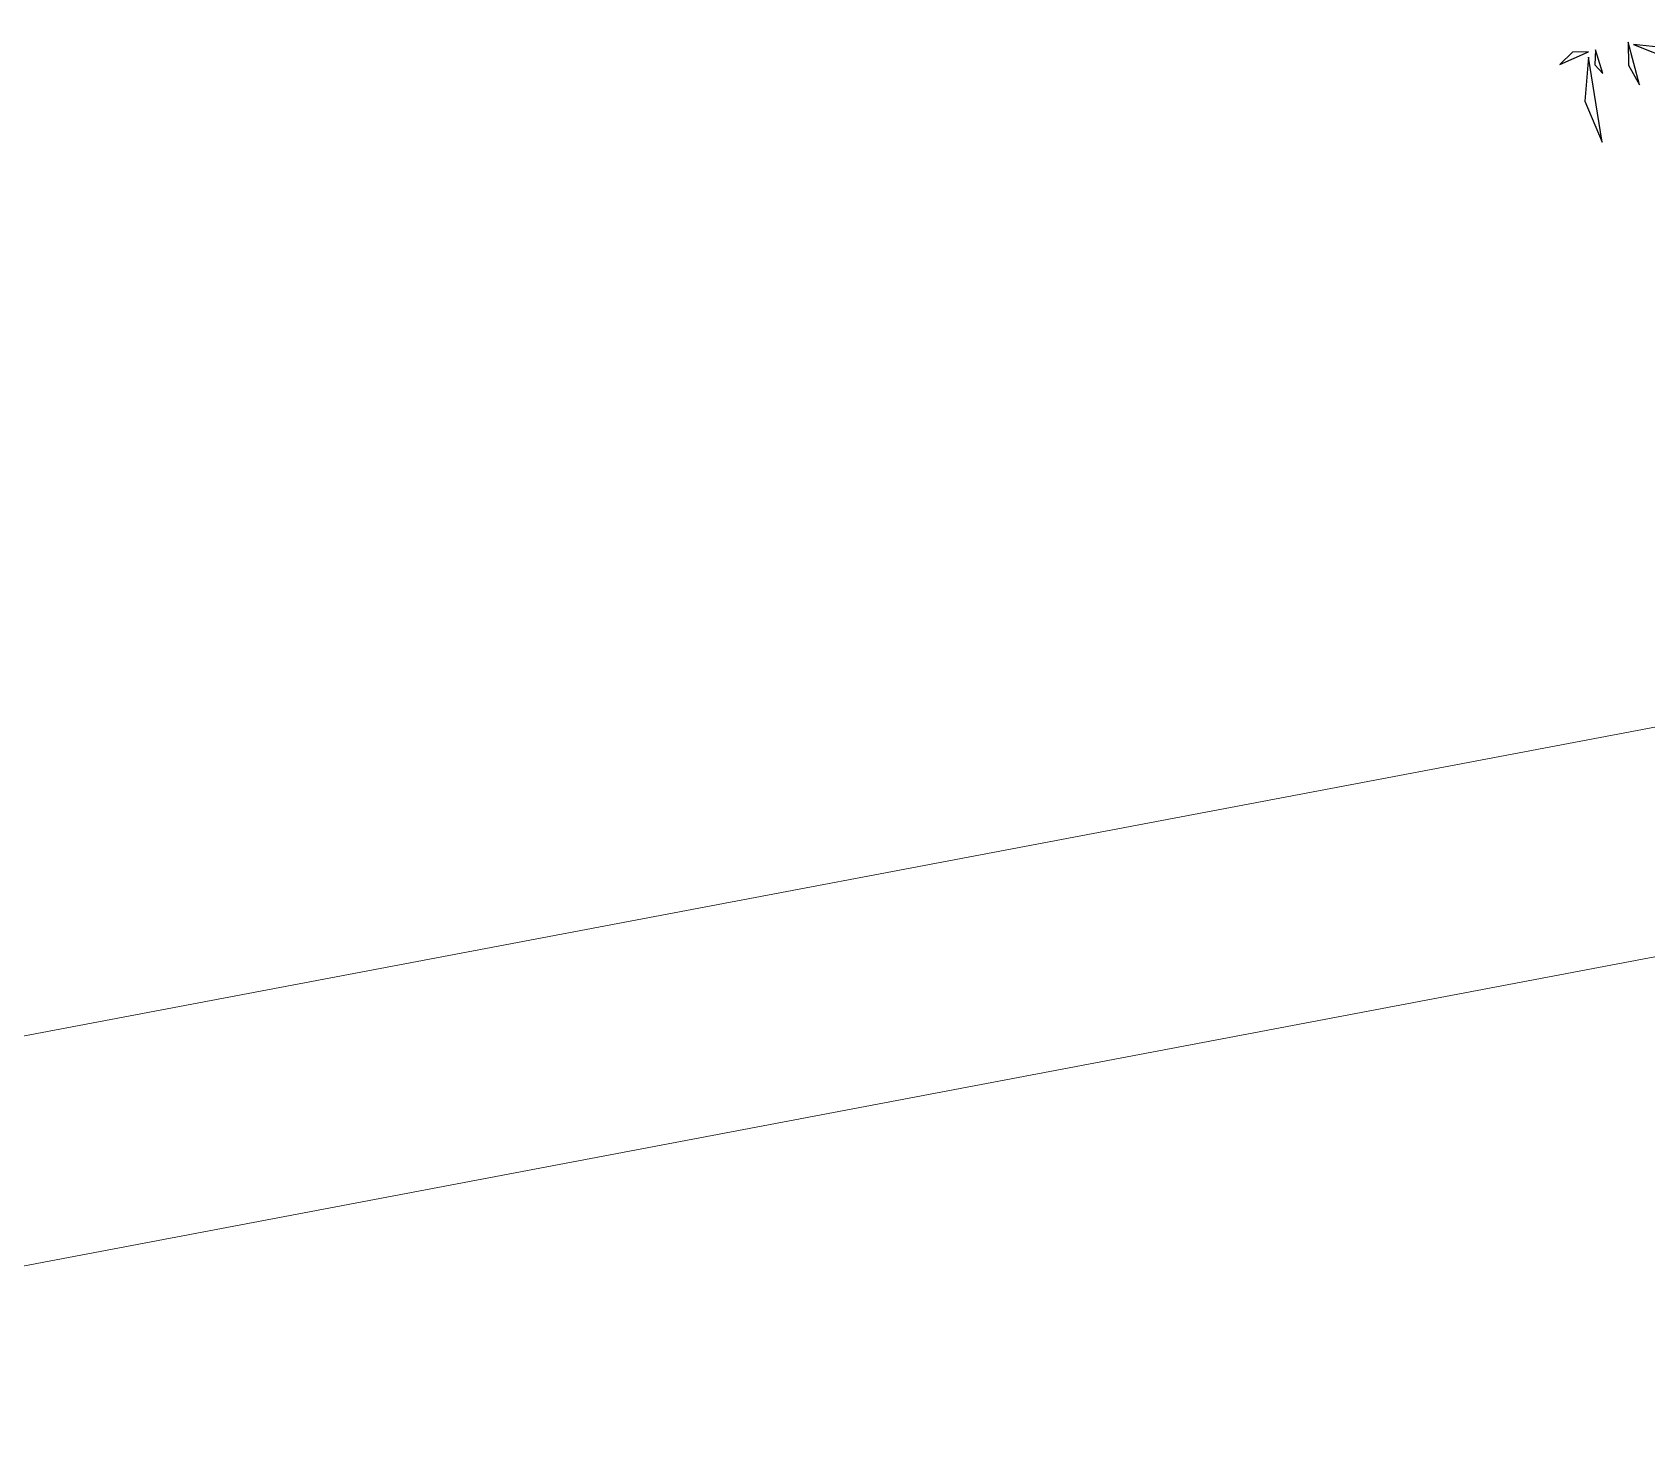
# Model space of a CAD drawing. Header units: centimetres. Extents: x 197412 to 267601, y -375791 to -305433.
# Drawn here: x 210810 to 214582, y -375791 to -372499 of the extents above; entities that cross this region are included whole.
import ezdxf

# ---------------------------------------------------------------- set-up
doc = ezdxf.new("R2010")
doc.units = ezdxf.units.CM
doc.layers.add('3-BAT C-Niveau 0', color=250, linetype='Continuous')
doc.layers.add('prlm-ZCARTOUCHE', color=7, linetype='Continuous', lineweight=13)

# ---------------------------------------------------------------- blocks, each defined once
blk = doc.blocks.new('Groupe-231-1')
at = {"linetype": 'Continuous'}
for points in [[(13202.04, -50053.39, -212.09), (13201.87, -50056.95, -209.87), (13203.76, -50058.96, -207.1), (13203.76, -50058.96, -207.1), (13202.04, -50053.39, -212.09)], [(13202.04, -50053.39, -212.09), (13201.87, -50056.95, -209.87), (13203.76, -50058.96, -207.1), (13203.76, -50058.96, -207.1), (13202.04, -50053.39, -212.09)], [(13209.71, -50051.62, -204.62), (13209.79, -50056.99, -205.07), (13212.37, -50061.62, -204.23), (13212.37, -50061.62, -204.23), (13209.71, -50051.62, -204.62)], [(13210.95, -50052.17, -204.31), (13220.4, -50055.94, -204.16), (13230.17, -50054.17, -202.67), (13230.17, -50054.17, -202.67), (13210.95, -50052.17, -204.31)], [(13200.44, -50053.93, -213.12), (13196.71, -50053.95, -210.71), (13193.72, -50056.88, -208.62), (13193.72, -50056.88, -208.62), (13200.44, -50053.93, -213.12)], [(13200.44, -50053.93, -213.12), (13196.71, -50053.95, -210.71), (13193.72, -50056.88, -208.62), (13193.72, -50056.88, -208.62), (13200.44, -50053.93, -213.12)], [(13200.4, -50055.17, -212.64), (13199.56, -50065.41, -211.07), (13203.6, -50075.02, -212.06), (13203.6, -50075.02, -212.06), (13200.4, -50055.17, -212.64)], [(13200.4, -50055.17, -212.64), (13199.56, -50065.41, -211.07), (13203.6, -50075.02, -212.06), (13203.6, -50075.02, -212.06), (13200.4, -50055.17, -212.64)]]:
    blk.add_polyline3d(points, dxfattribs=at)
blk = doc.blocks.new('Groupe-242-1')
blk.add_blockref('Groupe-231-1', (0, 0))

msp = doc.modelspace()

# ---------------------------------------------------------------- linework, layer by layer
at = {"layer": 'prlm-ZCARTOUCHE'}
for points in [[(197412, -316602.8), (256392.2, -305433.2), (267601.2, -364621.4), (208621, -375790.9)], [(198028.7, -317022.7), (255971.8, -306049.5), (266984.6, -364201.5), (209041.4, -375174.7)]]:
    msp.add_lwpolyline(points, close=True, dxfattribs=at)

# ---------------------------------------------------------------- block references
at = {"layer": '3-BAT C-Niveau 0', "xscale": 10, "yscale": 10, "zscale": 10}
msp.add_blockref('Groupe-242-1', (82441.7, 127994.6), dxfattribs=at)

doc.saveas('drawing.dxf')
